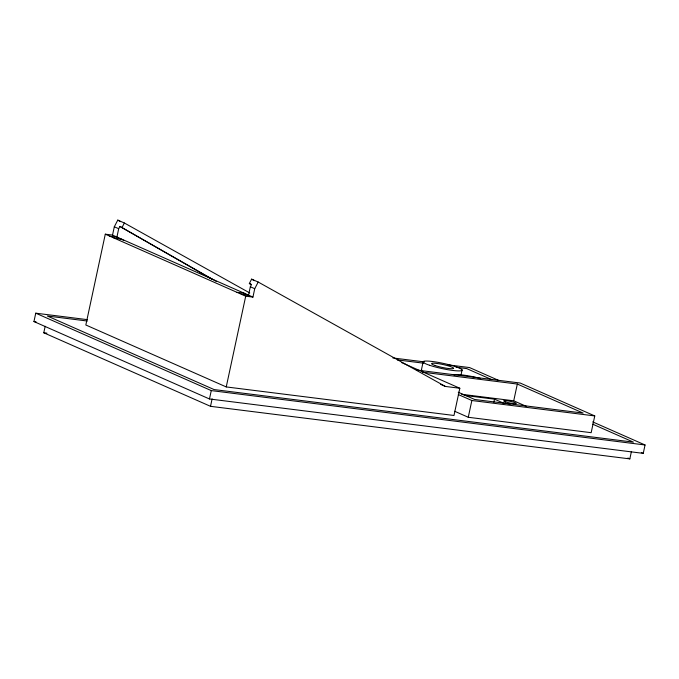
<?xml version="1.0" encoding="UTF-8"?>
<svg xmlns="http://www.w3.org/2000/svg" width="679" height="679" viewBox="0 0 679 679"><rect width="100%" height="100%" fill="white"/><g stroke="black" fill="none" stroke-linecap="round" stroke-linejoin="round"><path stroke-width="1.02" d="M592.682 421.88L645.05 444.974L643.251 453.36L209.472 398.972L33.95 321.557L35.749 313.18L87.209 319.631M631.436 451.442L629.84 458.894L210.515 406.322L43.77 332.778L45.17 326.26M459.819 388.252L445.365 386.444L258.198 282.04L254.727 288.702L252.944 297.079L112.527 235.095L105.296 234.187L85.834 324.995L226.243 386.928L453.988 415.48L459.819 388.252L401.722 362.628M120.573 239.246L116.898 237.132L118.698 228.704L119.894 226.413L216.448 281.496M209.472 398.972L211.262 390.595L35.749 313.18M210.515 406.322L212.111 398.87M226.243 386.928L245.713 296.188L105.296 234.187M258.198 282.04L251.612 279.137L249.337 283.508L251.536 284.476L250.339 286.767L248.531 295.195L241.325 294.253M421.311 370.386L423.102 362.009M460.905 375.521L462.102 369.936M417.22 370.114L520.165 383.024L594.762 415.93L591.171 432.684L468.264 417.271L471.854 400.517L458.291 394.533M493.871 402.138L494.507 399.176L464.071 395.356M526.318 406.356L513.731 400.805L517.322 384.051L422.431 372.16M112.527 235.095L114.31 226.769L117.781 220.106L124.367 223.009L249.753 292.955M122.093 227.38L124.367 223.009M245.713 296.188L252.944 297.079M392.861 357.952L424.367 361.899M447.478 364.793L469.529 367.56L498.624 380.393M87.302 321.023L47.36 316.015L214.106 389.568L633.431 442.139L592.716 424.18M397.325 359.895L423.603 363.189M456.178 367.271L466.694 368.587L491.893 379.705M33.95 321.557L36.055 321.821M43.77 332.778L46.927 333.168M461.593 394.27L513.731 400.805M471.854 400.517L594.762 415.93M211.262 390.595L645.05 444.974M109.667 236.216L116.898 237.132M114.055 238.151L121.286 239.067L124.036 240.646M236.92 292.335L244.143 293.26L248.743 295.9M510.124 404.022L503.012 402.927L494.507 399.176M517.322 384.051L583.142 413.087L474.697 399.49L458.24 392.233M641.316 452.503L643.251 453.36M114.31 226.769L118.698 228.704M250.339 286.767L254.727 288.702M627.905 458.036L629.84 458.894M440.663 384.373L445.365 386.444M454.701 411.287L468.264 417.271M251.612 279.137L254.379 280.682M117.781 220.106L120.548 221.651M249.337 283.508L251.171 284.56M119.894 226.413L212.417 279.485M454.073 375.012A19.963 2.674 12.1 0 1 480.528 378.5M422.228 371.277A19.963 2.674 12.1 0 1 421.718 369.758M429.501 365.243A19.963 2.674 12.1 0 0 461.695 370.564A19.963 2.674 12.1 0 0 436.614 362.111A19.963 2.674 12.1 0 0 429.501 365.243M435.231 365.565A11.237 1.502 12.1 0 0 453.351 368.561A11.237 1.502 12.1 0 0 439.237 363.8A11.237 1.502 12.1 0 0 435.231 365.565M505.626 401.875A6.484 0.866 12.1 0 0 516.167 403.666A6.484 0.866 12.1 0 0 508.231 400.933A6.484 0.866 12.1 0 0 505.626 401.875"/></g></svg>
